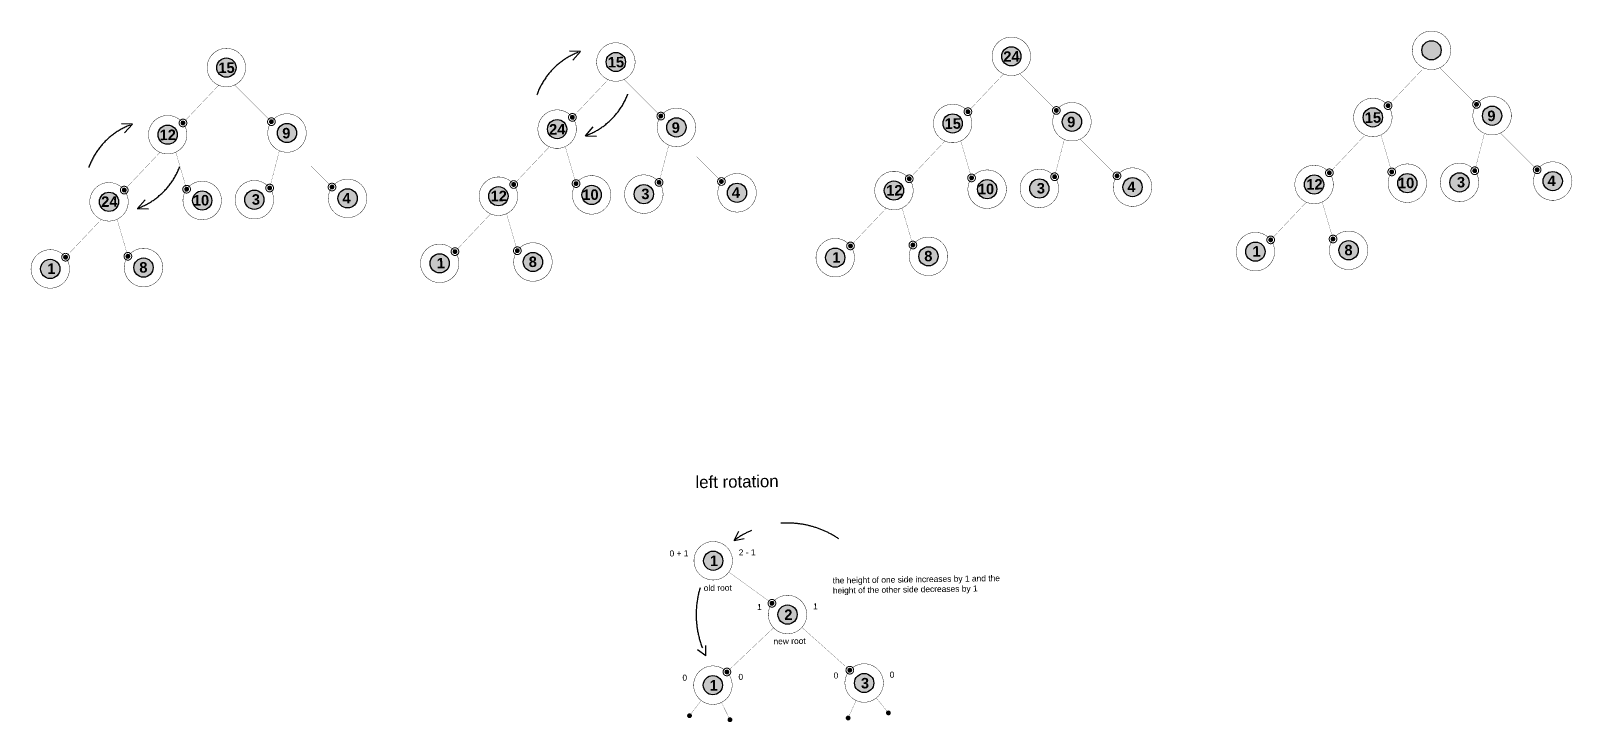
# Model space of a CAD drawing. Header units: millimetres. Extents: x -1100 to 21196, y 133430 to 144863.
# Drawn here: x 12857 to 16862, y 140716 to 142510 of the extents above; entities that cross this region are included whole.
import ezdxf

# ---------------------------------------------------------------- set-up
doc = ezdxf.new("R2010")
doc.units = ezdxf.units.MM
doc.linetypes.add('HIDDEN2', pattern=[4.7625, 3.175, -1.5875])
doc.styles.get("Standard").update_dxf_attribs({"font": 'arial.ttf'})

# ---------------------------------------------------------------- blocks, each defined once
blk = doc.blocks.new('fgsdfg')
at = {"color": 152, "true_color": 0x2776bb, "const_width": 50}
for points in [[(200, 0, 1), (-200, 0)], [(200, 0, -1), (-200, 0)]]:
    blk.add_lwpolyline(points, format="xyb", dxfattribs=at)
blk = doc.blocks.new('tghfgh')
at = {"true_color": 0xf8991e}
h = blk.add_hatch(color=30, dxfattribs=at)
h.dxf.hatch_style = 1
h.paths.add_polyline_path([(-100, 0, 1), (100, 0, 1)])
at = {"color": 30, "true_color": 0xf8991e, "const_width": 50}
for points in [[(100, 0, 1), (-100, 0)], [(100, 0, -1), (-100, 0)]]:
    blk.add_lwpolyline(points, format="xyb", dxfattribs=at)

msp = doc.modelspace()

# ---------------------------------------------------------------- hatches: boundary and pattern name
at = {"true_color": 0xddb3d4}
h = msp.add_hatch(color=254, dxfattribs=at)
h.dxf.hatch_style = 1
h.paths.add_polyline_path([(16471.3, 142459.9, 1), (16521.3, 142459.9, 1)])
h = msp.add_hatch(color=254, dxfattribs=at)
h.dxf.hatch_style = 1
h.paths.add_polyline_path([(16471.3, 142459.9, 1), (16521.3, 142459.9, 1)])
h = msp.add_hatch(color=254, dxfattribs=at)
h.dxf.hatch_style = 1
h.paths.add_polyline_path([(13340.3, 142415, 1), (13390.3, 142415, 1)])
h = msp.add_hatch(color=254, dxfattribs=at)
h.dxf.hatch_style = 1
h.paths.add_polyline_path([(13340.3, 142415, 1), (13390.3, 142415, 1)])
h = msp.add_hatch(color=254, dxfattribs=at)
h.dxf.hatch_style = 1
h.paths.add_polyline_path([(14352.1, 142429.6, 1), (14402.1, 142429.6, 1)])
h = msp.add_hatch(color=254, dxfattribs=at)
h.dxf.hatch_style = 1
h.paths.add_polyline_path([(14352.1, 142429.6, 1), (14402.1, 142429.6, 1)])
h = msp.add_hatch(color=254, dxfattribs=at)
h.dxf.hatch_style = 1
h.paths.add_polyline_path([(15379.7, 142444.3, 1), (15429.7, 142444.3, 1)])
h = msp.add_hatch(color=254, dxfattribs=at)
h.dxf.hatch_style = 1
h.paths.add_polyline_path([(15379.7, 142444.3, 1), (15429.7, 142444.3, 1)])
h = msp.add_hatch(color=254, dxfattribs=at)
h.dxf.hatch_style = 1
h.paths.add_polyline_path([(14199.6, 142255.3, 1), (14249.6, 142255.3, 1)])
h = msp.add_hatch(color=254, dxfattribs=at)
h.dxf.hatch_style = 1
h.paths.add_polyline_path([(14199.6, 142255.3, 1), (14249.6, 142255.3, 1)])
h = msp.add_hatch(color=254, dxfattribs=at)
h.dxf.hatch_style = 1
h.paths.add_polyline_path([(14509.5, 142259.8, 1), (14559.5, 142259.8, 1)])
h = msp.add_hatch(color=254, dxfattribs=at)
h.dxf.hatch_style = 1
h.paths.add_polyline_path([(14509.5, 142259.8, 1), (14559.5, 142259.8, 1)])
h = msp.add_hatch(color=254, dxfattribs=at)
h.dxf.hatch_style = 1
h.paths.add_polyline_path([(15227.1, 142270, 1), (15277.1, 142270, 1)])
h = msp.add_hatch(color=254, dxfattribs=at)
h.dxf.hatch_style = 1
h.paths.add_polyline_path([(15227.1, 142270, 1), (15277.1, 142270, 1)])
h = msp.add_hatch(color=254, dxfattribs=at)
h.dxf.hatch_style = 1
h.paths.add_polyline_path([(15537.1, 142274.5, 1), (15587.1, 142274.5, 1)])
h = msp.add_hatch(color=254, dxfattribs=at)
h.dxf.hatch_style = 1
h.paths.add_polyline_path([(15537.1, 142274.5, 1), (15587.1, 142274.5, 1)])
h = msp.add_hatch(color=254, dxfattribs=at)
h.dxf.hatch_style = 1
h.paths.add_polyline_path([(16318.8, 142285.7, 1), (16368.8, 142285.7, 1)])
h = msp.add_hatch(color=254, dxfattribs=at)
h.dxf.hatch_style = 1
h.paths.add_polyline_path([(16318.8, 142285.7, 1), (16368.8, 142285.7, 1)])
h = msp.add_hatch(color=254, dxfattribs=at)
h.dxf.hatch_style = 1
h.paths.add_polyline_path([(16628.7, 142290.1, 1), (16678.7, 142290.1, 1)])
h = msp.add_hatch(color=254, dxfattribs=at)
h.dxf.hatch_style = 1
h.paths.add_polyline_path([(16628.7, 142290.1, 1), (16678.7, 142290.1, 1)])
h = msp.add_hatch(color=254, dxfattribs=at)
h.dxf.hatch_style = 1
h.paths.add_polyline_path([(13187.8, 142240.8, 1), (13237.8, 142240.8, 1)])
h = msp.add_hatch(color=254, dxfattribs=at)
h.dxf.hatch_style = 1
h.paths.add_polyline_path([(13187.8, 142240.8, 1), (13237.8, 142240.8, 1)])
h = msp.add_hatch(color=254, dxfattribs=at)
h.dxf.hatch_style = 1
h.paths.add_polyline_path([(13497.8, 142245.2, 1), (13547.8, 142245.2, 1)])
h = msp.add_hatch(color=254, dxfattribs=at)
h.dxf.hatch_style = 1
h.paths.add_polyline_path([(13497.8, 142245.2, 1), (13547.8, 142245.2, 1)])
h = msp.add_hatch(color=254, dxfattribs=at)
h.dxf.hatch_style = 1
h.paths.add_polyline_path([(15074.6, 142095.8, 1), (15124.6, 142095.8, 1)])
h = msp.add_hatch(color=254, dxfattribs=at)
h.dxf.hatch_style = 1
h.paths.add_polyline_path([(15074.6, 142095.8, 1), (15124.6, 142095.8, 1)])
h = msp.add_hatch(color=254, dxfattribs=at)
h.dxf.hatch_style = 1
h.paths.add_polyline_path([(15316.8, 142099.3, 1), (15366.8, 142099.3, 1)])
h = msp.add_hatch(color=254, dxfattribs=at)
h.dxf.hatch_style = 1
h.paths.add_polyline_path([(15316.8, 142099.3, 1), (15366.8, 142099.3, 1)])
h = msp.add_hatch(color=254, dxfattribs=at)
h.dxf.hatch_style = 1
h.paths.add_polyline_path([(15452.4, 142101.2, 1), (15502.4, 142101.2, 1)])
h = msp.add_hatch(color=254, dxfattribs=at)
h.dxf.hatch_style = 1
h.paths.add_polyline_path([(15452.4, 142101.2, 1), (15502.4, 142101.2, 1)])
h = msp.add_hatch(color=254, dxfattribs=at)
h.dxf.hatch_style = 1
h.paths.add_polyline_path([(15694.6, 142104.7, 1), (15744.6, 142104.7, 1)])
h = msp.add_hatch(color=254, dxfattribs=at)
h.dxf.hatch_style = 1
h.paths.add_polyline_path([(15694.6, 142104.7, 1), (15744.6, 142104.7, 1)])
h = msp.add_hatch(color=254, dxfattribs=at)
h.dxf.hatch_style = 1
h.paths.add_polyline_path([(16166.2, 142111.5, 1), (16216.2, 142111.5, 1)])
h = msp.add_hatch(color=254, dxfattribs=at)
h.dxf.hatch_style = 1
h.paths.add_polyline_path([(16166.2, 142111.5, 1), (16216.2, 142111.5, 1)])
h = msp.add_hatch(color=254, dxfattribs=at)
h.dxf.hatch_style = 1
h.paths.add_polyline_path([(16408.4, 142114.9, 1), (16458.4, 142114.9, 1)])
h = msp.add_hatch(color=254, dxfattribs=at)
h.dxf.hatch_style = 1
h.paths.add_polyline_path([(16408.4, 142114.9, 1), (16458.4, 142114.9, 1)])
h = msp.add_hatch(color=254, dxfattribs=at)
h.dxf.hatch_style = 1
h.paths.add_polyline_path([(16544, 142116.9, 1), (16594, 142116.9, 1)])
h = msp.add_hatch(color=254, dxfattribs=at)
h.dxf.hatch_style = 1
h.paths.add_polyline_path([(16544, 142116.9, 1), (16594, 142116.9, 1)])
h = msp.add_hatch(color=254, dxfattribs=at)
h.dxf.hatch_style = 1
h.paths.add_polyline_path([(16786.2, 142120.3, 1), (16836.2, 142120.3, 1)])
h = msp.add_hatch(color=254, dxfattribs=at)
h.dxf.hatch_style = 1
h.paths.add_polyline_path([(16786.2, 142120.3, 1), (16836.2, 142120.3, 1)])
h = msp.add_hatch(color=254, dxfattribs=at)
h.dxf.hatch_style = 1
h.paths.add_polyline_path([(13035.3, 142066.6, 1), (13085.3, 142066.6, 1)])
h = msp.add_hatch(color=254, dxfattribs=at)
h.dxf.hatch_style = 1
h.paths.add_polyline_path([(13035.3, 142066.6, 1), (13085.3, 142066.6, 1)])
h = msp.add_hatch(color=254, dxfattribs=at)
h.dxf.hatch_style = 1
h.paths.add_polyline_path([(13277.5, 142070, 1), (13327.5, 142070, 1)])
h = msp.add_hatch(color=254, dxfattribs=at)
h.dxf.hatch_style = 1
h.paths.add_polyline_path([(13277.5, 142070, 1), (13327.5, 142070, 1)])
h = msp.add_hatch(color=254, dxfattribs=at)
h.dxf.hatch_style = 1
h.paths.add_polyline_path([(13413, 142072, 1), (13463, 142072, 1)])
h = msp.add_hatch(color=254, dxfattribs=at)
h.dxf.hatch_style = 1
h.paths.add_polyline_path([(13413, 142072, 1), (13463, 142072, 1)])
h = msp.add_hatch(color=254, dxfattribs=at)
h.dxf.hatch_style = 1
h.paths.add_polyline_path([(13655.2, 142075.5, 1), (13705.2, 142075.5, 1)])
h = msp.add_hatch(color=254, dxfattribs=at)
h.dxf.hatch_style = 1
h.paths.add_polyline_path([(13655.2, 142075.5, 1), (13705.2, 142075.5, 1)])
h = msp.add_hatch(color=254, dxfattribs=at)
h.dxf.hatch_style = 1
h.paths.add_polyline_path([(14047, 142081.1, 1), (14097, 142081.1, 1)])
h = msp.add_hatch(color=254, dxfattribs=at)
h.dxf.hatch_style = 1
h.paths.add_polyline_path([(14047, 142081.1, 1), (14097, 142081.1, 1)])
h = msp.add_hatch(color=254, dxfattribs=at)
h.dxf.hatch_style = 1
h.paths.add_polyline_path([(14289.2, 142084.5, 1), (14339.3, 142084.5, 1)])
h = msp.add_hatch(color=254, dxfattribs=at)
h.dxf.hatch_style = 1
h.paths.add_polyline_path([(14289.2, 142084.5, 1), (14339.3, 142084.5, 1)])
h = msp.add_hatch(color=254, dxfattribs=at)
h.dxf.hatch_style = 1
h.paths.add_polyline_path([(14424.8, 142086.5, 1), (14474.8, 142086.5, 1)])
h = msp.add_hatch(color=254, dxfattribs=at)
h.dxf.hatch_style = 1
h.paths.add_polyline_path([(14424.8, 142086.5, 1), (14474.8, 142086.5, 1)])
h = msp.add_hatch(color=254, dxfattribs=at)
h.dxf.hatch_style = 1
h.paths.add_polyline_path([(14667, 142090, 1), (14717, 142090, 1)])
h = msp.add_hatch(color=254, dxfattribs=at)
h.dxf.hatch_style = 1
h.paths.add_polyline_path([(14667, 142090, 1), (14717, 142090, 1)])
h = msp.add_hatch(color=254, dxfattribs=at)
h.dxf.hatch_style = 1
h.paths.add_polyline_path([(16013.7, 141937.2, 1), (16063.7, 141937.2, 1)])
h = msp.add_hatch(color=254, dxfattribs=at)
h.dxf.hatch_style = 1
h.paths.add_polyline_path([(16013.7, 141937.2, 1), (16063.7, 141937.2, 1)])
h = msp.add_hatch(color=254, dxfattribs=at)
h.dxf.hatch_style = 1
h.paths.add_polyline_path([(16255.9, 141940.7, 1), (16305.9, 141940.7, 1)])
h = msp.add_hatch(color=254, dxfattribs=at)
h.dxf.hatch_style = 1
h.paths.add_polyline_path([(16255.9, 141940.7, 1), (16305.9, 141940.7, 1)])
h = msp.add_hatch(color=254, dxfattribs=at)
h.dxf.hatch_style = 1
h.paths.add_polyline_path([(13125, 141895.8, 1), (13175, 141895.8, 1)])
h = msp.add_hatch(color=254, dxfattribs=at)
h.dxf.hatch_style = 1
h.paths.add_polyline_path([(13125, 141895.8, 1), (13175, 141895.8, 1)])
h = msp.add_hatch(color=254, dxfattribs=at)
h.dxf.hatch_style = 1
h.paths.add_polyline_path([(13894.5, 141906.8, 1), (13944.5, 141906.8, 1)])
h = msp.add_hatch(color=254, dxfattribs=at)
h.dxf.hatch_style = 1
h.paths.add_polyline_path([(13894.5, 141906.8, 1), (13944.5, 141906.8, 1)])
h = msp.add_hatch(color=254, dxfattribs=at)
h.dxf.hatch_style = 1
h.paths.add_polyline_path([(14136.7, 141910.3, 1), (14186.7, 141910.3, 1)])
h = msp.add_hatch(color=254, dxfattribs=at)
h.dxf.hatch_style = 1
h.paths.add_polyline_path([(14136.7, 141910.3, 1), (14186.7, 141910.3, 1)])
h = msp.add_hatch(color=254, dxfattribs=at)
h.dxf.hatch_style = 1
h.paths.add_polyline_path([(14922.1, 141921.6, 1), (14972.1, 141921.6, 1)])
h = msp.add_hatch(color=254, dxfattribs=at)
h.dxf.hatch_style = 1
h.paths.add_polyline_path([(14922.1, 141921.6, 1), (14972.1, 141921.6, 1)])
h = msp.add_hatch(color=254, dxfattribs=at)
h.dxf.hatch_style = 1
h.paths.add_polyline_path([(15164.3, 141925, 1), (15214.3, 141925, 1)])
h = msp.add_hatch(color=254, dxfattribs=at)
h.dxf.hatch_style = 1
h.paths.add_polyline_path([(15164.3, 141925, 1), (15214.3, 141925, 1)])
h = msp.add_hatch(color=254, dxfattribs=at)
h.dxf.hatch_style = 1
h.paths.add_polyline_path([(12882.7, 141892.3, 1), (12932.8, 141892.3, 1)])
h = msp.add_hatch(color=254, dxfattribs=at)
h.dxf.hatch_style = 1
h.paths.add_polyline_path([(12882.7, 141892.3, 1), (12932.8, 141892.3, 1)])
at = {"true_color": 0xddb3d4, "transparency": 33554636}
h = msp.add_hatch(color=254, dxfattribs=at)
h.dxf.hatch_style = 1
h.paths.add_polyline_path([(14605.1, 141134.6, 1), (14655.1, 141134.6, 1)])
h = msp.add_hatch(color=254, dxfattribs=at)
h.dxf.hatch_style = 1
h.paths.add_polyline_path([(14605.1, 141134.6, 1), (14655.1, 141134.6, 1)])
at = {"true_color": 0xddb3d4}
h = msp.add_hatch(color=254, dxfattribs=at)
h.dxf.hatch_style = 1
h.paths.add_polyline_path([(14798.2, 140994.9, 1), (14848.2, 140994.9, 1)])
h = msp.add_hatch(color=254, dxfattribs=at)
h.dxf.hatch_style = 1
h.paths.add_polyline_path([(14997.3, 140817.2, 1), (15047.3, 140817.2, 1)])
h = msp.add_hatch(color=254, dxfattribs=at)
h.dxf.hatch_style = 1
h.paths.add_polyline_path([(14604.3, 140811.6, 1), (14654.3, 140811.6, 1)])

# ---------------------------------------------------------------- linework, layer by layer
for points in [[(14327.1, 142428.8, 1, 1, -1), (14427.1, 142430.3, 1, 1, 1)], [(15354.7, 142443.6, 1, 1, -1), (15454.7, 142445, 1, 1, 1)], [(16446.3, 142459.2, 1, 1, -1), (16546.3, 142460.7, 1, 1, 1)], [(13315.3, 142414.3, 1, 1, -1), (13415.3, 142415.8, 1, 1, 1)], [(15354.7, 142443.6, 1, 1, 1), (15454.7, 142445, 1, 1, -1)], [(16446.3, 142459.2, 1, 1, 1), (16546.3, 142460.7, 1, 1, -1)], [(13315.3, 142414.3, 1, 1, 1), (13415.3, 142415.8, 1, 1, -1)], [(14327.1, 142428.8, 1, 1, 1), (14427.1, 142430.3, 1, 1, -1)], [(15202.1, 142269.3, 1, 1, -1), (15302.1, 142270.8, 1, 1, 1)], [(15612.1, 142275.2, 1, 1, 1), (15512.1, 142273.8, 1, 1, -1)], [(16293.8, 142285, 1, 1, -1), (16393.8, 142286.4, 1, 1, 1)], [(16703.7, 142290.9, 1, 1, 1), (16603.7, 142289.4, 1, 1, -1)], [(13162.8, 142240.1, 1, 1, -1), (13262.8, 142241.5, 1, 1, 1)], [(13572.8, 142246, 1, 1, 1), (13472.8, 142244.5, 1, 1, -1)], [(14174.6, 142254.6, 1, 1, -1), (14274.6, 142256, 1, 1, 1)], [(14584.5, 142260.5, 1, 1, 1), (14484.5, 142259, 1, 1, -1)], [(16293.8, 142285, 1, 1, 1), (16393.8, 142286.4, 1, 1, -1)], [(16703.7, 142290.9, 1, 1, -1), (16603.7, 142289.4, 1, 1, 1)], [(13162.8, 142240.1, 1, 1, 1), (13262.8, 142241.5, 1, 1, -1)], [(13572.8, 142246, 1, 1, -1), (13472.8, 142244.5, 1, 1, 1)], [(14174.6, 142254.6, 1, 1, 1), (14274.6, 142256, 1, 1, -1)], [(14584.5, 142260.5, 1, 1, -1), (14484.5, 142259, 1, 1, 1)], [(15202.1, 142269.3, 1, 1, 1), (15302.1, 142270.8, 1, 1, -1)], [(15612.1, 142275.2, 1, 1, -1), (15512.1, 142273.8, 1, 1, 1)], [(16141.2, 142110.7, 1, 1, -1), (16241.2, 142112.2, 1, 1, 1)], [(16483.4, 142115.6, 1, 1, 1), (16383.4, 142114.2, 1, 1, -1)], [(16519, 142116.2, 1, 1, -1), (16619, 142117.6, 1, 1, 1)], [(16861.2, 142121.1, 1, 1, 1), (16761.2, 142119.6, 1, 1, -1)], [(13352.5, 142070.8, 1, 1, 1), (13252.5, 142069.3, 1, 1, -1)], [(13388, 142071.3, 1, 1, -1), (13488, 142072.7, 1, 1, 1)], [(13730.2, 142076.2, 1, 1, 1), (13630.2, 142074.7, 1, 1, -1)], [(14022, 142080.4, 1, 1, -1), (14122, 142081.8, 1, 1, 1)], [(14364.2, 142085.3, 1, 1, 1), (14264.2, 142083.8, 1, 1, -1)], [(14399.8, 142085.8, 1, 1, -1), (14499.8, 142087.2, 1, 1, 1)], [(14742, 142090.7, 1, 1, 1), (14642, 142089.2, 1, 1, -1)], [(15049.6, 142095.1, 1, 1, -1), (15149.6, 142096.5, 1, 1, 1)], [(15391.8, 142100, 1, 1, 1), (15291.8, 142098.6, 1, 1, -1)], [(15427.4, 142100.5, 1, 1, -1), (15527.4, 142101.9, 1, 1, 1)], [(15769.6, 142105.4, 1, 1, 1), (15669.6, 142104, 1, 1, -1)], [(16519, 142116.2, 1, 1, 1), (16619, 142117.6, 1, 1, -1)], [(16861.2, 142121.1, 1, 1, -1), (16761.2, 142119.6, 1, 1, 1)], [(13010.3, 142065.8, 1, 1, -1), (13110.3, 142067.3, 1, 1, 1)], [(14022, 142080.4, 1, 1, 1), (14122, 142081.8, 1, 1, -1)], [(14364.2, 142085.3, 1, 1, -1), (14264.2, 142083.8, 1, 1, 1)], [(14399.8, 142085.8, 1, 1, 1), (14499.8, 142087.2, 1, 1, -1)], [(14742, 142090.7, 1, 1, -1), (14642, 142089.2, 1, 1, 1)], [(15049.6, 142095.1, 1, 1, 1), (15149.6, 142096.5, 1, 1, -1)], [(15391.8, 142100, 1, 1, -1), (15291.8, 142098.6, 1, 1, 1)], [(15427.4, 142100.5, 1, 1, 1), (15527.4, 142101.9, 1, 1, -1)], [(15769.6, 142105.4, 1, 1, -1), (15669.6, 142104, 1, 1, 1)], [(16141.2, 142110.7, 1, 1, 1), (16241.2, 142112.2, 1, 1, -1)], [(16483.4, 142115.6, 1, 1, -1), (16383.4, 142114.2, 1, 1, 1)], [(13010.3, 142065.8, 1, 1, 1), (13110.3, 142067.3, 1, 1, -1)], [(13352.5, 142070.8, 1, 1, -1), (13252.5, 142069.3, 1, 1, 1)], [(13388, 142071.3, 1, 1, 1), (13488, 142072.7, 1, 1, -1)], [(13730.2, 142076.2, 1, 1, -1), (13630.2, 142074.7, 1, 1, 1)], [(14211.7, 141911, 1, 1, 1), (14111.7, 141909.6, 1, 1, -1)], [(14897.1, 141920.8, 1, 1, -1), (14997.1, 141922.3, 1, 1, 1)], [(15239.3, 141925.8, 1, 1, 1), (15139.3, 141924.3, 1, 1, -1)], [(15988.7, 141936.5, 1, 1, -1), (16088.7, 141937.9, 1, 1, 1)], [(16330.9, 141941.4, 1, 1, 1), (16230.9, 141940, 1, 1, -1)], [(12857.7, 141891.6, 1, 1, -1), (12957.7, 141893, 1, 1, 1)], [(13200, 141896.5, 1, 1, 1), (13100, 141895.1, 1, 1, -1)], [(13869.5, 141906.1, 1, 1, -1), (13969.5, 141907.5, 1, 1, 1)], [(14897.1, 141920.8, 1, 1, 1), (14997.1, 141922.3, 1, 1, -1)], [(15239.3, 141925.8, 1, 1, -1), (15139.3, 141924.3, 1, 1, 1)], [(15988.7, 141936.5, 1, 1, 1), (16088.7, 141937.9, 1, 1, -1)], [(16330.9, 141941.4, 1, 1, -1), (16230.9, 141940, 1, 1, 1)], [(12857.7, 141891.6, 1, 1, 1), (12957.7, 141893, 1, 1, -1)], [(13200, 141896.5, 1, 1, -1), (13100, 141895.1, 1, 1, 1)], [(13869.5, 141906.1, 1, 1, 1), (13969.5, 141907.5, 1, 1, -1)], [(14211.7, 141911, 1, 1, -1), (14111.7, 141909.6, 1, 1, 1)]]:
    msp.add_lwpolyline(points, format="xyseb", close=True)
for points in [[(14285.6, 142456.9), (14256.9, 142458.1)], [(14285.6, 142456.9), (14265.2, 142434.4)], [(13121.3, 142268.2), (13092.6, 142269.4)], [(13121.3, 142268.2), (13100.9, 142245.6)], [(14298.2, 142238.1), (14318.4, 142260.9)], [(14298.2, 142238.1), (14327, 142237.2)], [(13134, 142049.4), (13154.1, 142072.1)], [(13134, 142049.4), (13162.7, 142048.5)], [(14684.2, 141187.5), (14696.4, 141211.5)], [(14684.2, 141187.5), (14710.8, 141192.2)], [(14611.3, 140887.8), (14589.5, 140903.7)], [(14611.3, 140887.8), (14610.7, 140914.8)]]:
    msp.add_lwpolyline(points)
at = {"color": 51, "true_color": 0xf7f281, "const_width": 0.5}
for points in [[(15385, 142398.9), (15291.8, 142300.5)], [(15425.7, 142399.5), (15521.6, 142303.8)], [(16476.6, 142414.5), (16383.4, 142316.2)], [(16517.3, 142415.1), (16613.2, 142319.5)], [(13345.6, 142369.6), (13252.5, 142271.3)], [(13386.3, 142370.2), (13482.3, 142274.6)], [(14357.4, 142384.1), (14264.2, 142285.8)], [(14398.1, 142384.7), (14494, 142289.1)], [(16324.1, 142240.3), (16230.9, 142141.9)], [(16364.7, 142240.9), (16392.9, 142144.2)], [(16634, 142244.7), (16608.6, 142147.3)], [(16674.7, 142245.3), (16770.7, 142149.7)], [(13503.1, 142199.8), (13477.7, 142102.4)], [(13543.8, 142200.4), (13639.7, 142104.8)], [(14204.9, 142209.9), (14111.7, 142111.5)], [(14245.5, 142210.5), (14273.7, 142113.9)], [(14514.8, 142214.3), (14489.4, 142116.9)], [(14555.5, 142214.9), (14651.5, 142119.3)], [(15232.4, 142224.6), (15139.3, 142126.3)], [(15273.1, 142225.2), (15301.3, 142128.6)], [(15542.4, 142229.1), (15517, 142131.7)], [(15583.1, 142229.7), (15679.1, 142134)], [(13193.1, 142195.4), (13099.9, 142097)], [(13233.8, 142196), (13262, 142099.3)], [(15079.9, 142050.4), (14986.8, 141952)], [(15120.6, 142051), (15148.8, 141954.3)], [(16171.5, 142066), (16078.4, 141967.7)], [(16212.2, 142066.6), (16240.4, 141970)], [(13040.6, 142021.1), (12947.4, 141922.8)], [(13081.3, 142021.7), (13109.4, 141925.1)], [(14052.3, 142035.7), (13959.2, 141937.3)], [(14093, 142036.2), (14121.2, 141939.6)], [(14786.9, 140960.6), (14665.6, 140845.9)], [(14860.5, 140961.6), (14985, 140850.5)]]:
    msp.add_lwpolyline(points, dxfattribs=at)
at = {"transparency": 33554636}
for points in [[(14580.1, 141133.9, 1, 1, -1), (14680.1, 141135.4, 1, 1, 1)], [(14580.1, 141133.9, 1, 1, 1), (14680.1, 141135.4, 1, 1, -1)]]:
    msp.add_lwpolyline(points, format="xyseb", close=True, dxfattribs=at)
at = {"color": 51, "true_color": 0xf7f281, "transparency": 33554636, "const_width": 0.5}
msp.add_lwpolyline([(14670.6, 141105.3), (14782.7, 141024.2)], dxfattribs=at)
at = {"const_width": 1}
for points in [[(14773.2, 140994.2, -1), (14873.2, 140995.7)], [(14773.2, 140994.2, 1), (14873.2, 140995.7)], [(14679.3, 140812.3, 1), (14579.3, 140810.9)], [(14972.3, 140816.5, -1), (15072.3, 140817.9)], [(14679.3, 140812.3, -1), (14579.3, 140810.9)], [(14972.3, 140816.5, 1), (15072.3, 140817.9)]]:
    msp.add_lwpolyline(points, format="xyb", dxfattribs=at)
at = {"color": 51, "linetype": 'HIDDEN2', "ltscale": 50, "true_color": 0xf7f281, "const_width": 0.5}
for points in [[(14598.9, 140771.9), (14568.5, 140732.2)], [(14651.5, 140766.8), (14673.6, 140721.9)], [(15001.4, 140771.8), (14980.6, 140726.3)], [(15053.8, 140778.4), (15085.3, 140739.6)]]:
    msp.add_lwpolyline(points, dxfattribs=at)
at = {"color": 254, "true_color": 0xddb3d4}
for centre in [(16496.3, 142459.9), (16496.3, 142459.9), (13365.3, 142415), (13365.3, 142415), (14377.1, 142429.6), (14377.1, 142429.6), (15404.7, 142444.3), (15404.7, 142444.3), (14224.6, 142255.3), (14224.6, 142255.3), (14534.5, 142259.8), (14534.5, 142259.8), (15252.1, 142270), (15252.1, 142270), (15562.1, 142274.5), (15562.1, 142274.5), (16343.8, 142285.7), (16343.8, 142285.7), (16653.7, 142290.1), (16653.7, 142290.1), (13212.8, 142240.8), (13212.8, 142240.8), (13522.8, 142245.2), (13522.8, 142245.2), (15099.6, 142095.8), (15099.6, 142095.8), (15341.8, 142099.3), (15341.8, 142099.3), (15477.4, 142101.2), (15477.4, 142101.2), (15719.6, 142104.7), (15719.6, 142104.7), (16191.2, 142111.5), (16191.2, 142111.5), (16433.4, 142114.9), (16433.4, 142114.9), (16569, 142116.9), (16569, 142116.9), (16811.2, 142120.3), (16811.2, 142120.3), (13060.3, 142066.6), (13060.3, 142066.6), (13302.5, 142070), (13302.5, 142070), (13438, 142072), (13438, 142072), (13680.2, 142075.5), (13680.2, 142075.5), (14072, 142081.1), (14072, 142081.1), (14314.2, 142084.5), (14314.2, 142084.5), (14449.8, 142086.5), (14449.8, 142086.5), (14692, 142090), (14692, 142090), (16038.7, 141937.2), (16038.7, 141937.2), (16280.9, 141940.7), (16280.9, 141940.7), (13150, 141895.8), (13150, 141895.8), (13919.5, 141906.8), (13919.5, 141906.8), (14161.7, 141910.3), (14161.7, 141910.3), (14947.1, 141921.6), (14947.1, 141921.6), (15189.3, 141925), (15189.3, 141925), (12907.7, 141892.3), (12907.7, 141892.3), (14823.2, 140994.9), (15022.3, 140817.2), (14629.3, 140811.6)]:
    msp.add_circle(centre, 25, dxfattribs=at)
at = {"color": 254, "true_color": 0xddb3d4, "transparency": 33554636}
msp.add_circle((14630.1, 141134.6), 25, dxfattribs=at)
msp.add_circle((14630.1, 141134.6), 25, dxfattribs=at)
at = {"linetype": 'HIDDEN2', "ltscale": 50}
for centre, radius, start, end in [((14346.5, 142281.8), 185.4, 111.133, 168.0878), ((14235.2, 142412.5), 185.4, 289.8686, 346.8234), ((13182.2, 142093), 185.4, 111.133, 168.0878), ((13070.9, 142223.7), 185.4, 289.8686, 346.8234), ((14823.2, 140994.9), 237.5, 55.8138, 125.8293), ((14823.2, 140994.9), 237.5, 163.0265, 206.8113)]:
    msp.add_arc(centre, radius, start, end, dxfattribs=at)

# ---------------------------------------------------------------- block references
at = {"color": 30, "true_color": 0xf8991e}
for p, xscale, yscale, zscale, rotation in [((16383.4, 142316.2), 0.05000514043477499, 0.05000514043477499, 0.05000514043477499, 0.8215499083344672), ((16613.2, 142319.5), -0.05000514043477499, 0.050005140434775, 0.050005140434775, 0.8215499083344914), ((13252.5, 142271.3), 0.05000514043477499, 0.05000514043477499, 0.05000514043477499, 0.8215499083344672), ((13482.3, 142274.6), -0.05000514043477499, 0.050005140434775, 0.050005140434775, 0.8215499083344914), ((14264.2, 142285.8), 0.05000514043477499, 0.05000514043477499, 0.05000514043477499, 0.8215499083344672), ((14494, 142289.1), -0.05000514043477499, 0.050005140434775, 0.050005140434775, 0.8215499083344914), ((15291.8, 142300.5), 0.05000514043477499, 0.05000514043477499, 0.05000514043477499, 0.8215499083344672), ((15521.6, 142303.8), -0.05000514043477499, 0.050005140434775, 0.050005140434775, 0.8215499083344914), ((16608.6, 142147.3), 0.05000514043477499, 0.05000514043477499, 0.05000514043477499, 0.8215499083344672), ((16770.7, 142149.7), -0.05000514043477499, 0.050005140434775, 0.050005140434775, 0.8215499083344914), ((14111.7, 142111.5), 0.05000514043477499, 0.05000514043477499, 0.05000514043477499, 0.8215499083344672), ((14273.7, 142113.9), -0.05000514043477499, 0.050005140434775, 0.050005140434775, 0.8215499083344914), ((14489.4, 142116.9), 0.05000514043477499, 0.05000514043477499, 0.05000514043477499, 0.8215499083344672), ((14651.5, 142119.3), -0.05000514043477499, 0.050005140434775, 0.050005140434775, 0.8215499083344914), ((15139.3, 142126.3), 0.05000514043477499, 0.05000514043477499, 0.05000514043477499, 0.8215499083344672), ((15301.3, 142128.6), -0.05000514043477499, 0.050005140434775, 0.050005140434775, 0.8215499083344914), ((15517, 142131.7), 0.05000514043477499, 0.05000514043477499, 0.05000514043477499, 0.8215499083344672), ((15679.1, 142134), -0.05000514043477499, 0.050005140434775, 0.050005140434775, 0.8215499083344914), ((16230.9, 142141.9), 0.05000514043477499, 0.05000514043477499, 0.05000514043477499, 0.8215499083344672), ((16392.9, 142144.2), -0.05000514043477499, 0.050005140434775, 0.050005140434775, 0.8215499083344914), ((13099.9, 142097), 0.05000514043477499, 0.05000514043477499, 0.05000514043477499, 0.8215499083344672), ((13262, 142099.3), -0.05000514043477499, 0.050005140434775, 0.050005140434775, 0.8215499083344914), ((13477.7, 142102.4), 0.05000514043477499, 0.05000514043477499, 0.05000514043477499, 0.8215499083344672), ((13639.7, 142104.8), -0.05000514043477499, 0.050005140434775, 0.050005140434775, 0.8215499083344914), ((14986.8, 141952), 0.05000514043477499, 0.05000514043477499, 0.05000514043477499, 0.8215499083344672), ((15148.8, 141954.3), -0.05000514043477499, 0.050005140434775, 0.050005140434775, 0.8215499083344914), ((16078.4, 141967.7), 0.05000514043477499, 0.05000514043477499, 0.05000514043477499, 0.8215499083344672), ((16240.4, 141970), -0.05000514043477499, 0.050005140434775, 0.050005140434775, 0.8215499083344914), ((12947.4, 141922.8), 0.05000514043477499, 0.05000514043477499, 0.05000514043477499, 0.8215499083344672), ((13109.4, 141925.1), -0.05000514043477499, 0.050005140434775, 0.050005140434775, 0.8215499083344914), ((13959.2, 141937.3), 0.05000514043477499, 0.05000514043477499, 0.05000514043477499, 0.8215499083344672), ((14121.2, 141939.6), -0.05000514043477499, 0.050005140434775, 0.050005140434775, 0.8215499083344914), ((14665.6, 140845.9), 0.05000514043477499, 0.05000514043477499, 0.05000514043477499, 0.8215499083344672), ((14985, 140850.5), -0.05000514043477499, 0.050005140434775, 0.050005140434775, 0.8215499083344914)]:
    msp.add_blockref('fgsdfg', p, dxfattribs=dict(at, xscale=xscale, yscale=yscale, zscale=zscale, rotation=rotation))
for p, xscale, yscale, zscale, rotation in [((16383.4, 142316.2), -0.05000514043477499, 0.050005140434775, 0.050005140434775, 0.8215499083344914), ((16613.2, 142319.5), 0.05000514043477499, 0.05000514043477499, 0.05000514043477499, 0.8215499083344672), ((13482.3, 142274.6), 0.05000514043477499, 0.05000514043477499, 0.05000514043477499, 0.8215499083344672), ((14264.2, 142285.8), -0.05000514043477499, 0.050005140434775, 0.050005140434775, 0.8215499083344914), ((14494, 142289.1), 0.05000514043477499, 0.05000514043477499, 0.05000514043477499, 0.8215499083344672), ((15291.8, 142300.5), -0.05000514043477499, 0.050005140434775, 0.050005140434775, 0.8215499083344914), ((15521.6, 142303.8), 0.05000514043477499, 0.05000514043477499, 0.05000514043477499, 0.8215499083344672), ((13252.5, 142271.3), -0.05000514043477499, 0.050005140434775, 0.050005140434775, 0.8215499083344914), ((14273.7, 142113.9), 0.05000514043477499, 0.05000514043477499, 0.05000514043477499, 0.8215499083344672), ((14489.4, 142116.9), -0.05000514043477499, 0.050005140434775, 0.050005140434775, 0.8215499083344914), ((14651.5, 142119.3), 0.05000514043477499, 0.05000514043477499, 0.05000514043477499, 0.8215499083344672), ((15139.3, 142126.3), -0.05000514043477499, 0.050005140434775, 0.050005140434775, 0.8215499083344914), ((15301.3, 142128.6), 0.05000514043477499, 0.05000514043477499, 0.05000514043477499, 0.8215499083344672), ((15517, 142131.7), -0.05000514043477499, 0.050005140434775, 0.050005140434775, 0.8215499083344914), ((15679.1, 142134), 0.05000514043477499, 0.05000514043477499, 0.05000514043477499, 0.8215499083344672), ((16230.9, 142141.9), -0.05000514043477499, 0.050005140434775, 0.050005140434775, 0.8215499083344914), ((16392.9, 142144.2), 0.05000514043477499, 0.05000514043477499, 0.05000514043477499, 0.8215499083344672), ((16608.6, 142147.3), -0.05000514043477499, 0.050005140434775, 0.050005140434775, 0.8215499083344914), ((16770.7, 142149.7), 0.05000514043477499, 0.05000514043477499, 0.05000514043477499, 0.8215499083344672), ((13099.9, 142097), -0.05000514043477499, 0.050005140434775, 0.050005140434775, 0.8215499083344914), ((13262, 142099.3), 0.05000514043477499, 0.05000514043477499, 0.05000514043477499, 0.8215499083344672), ((13477.7, 142102.4), -0.05000514043477499, 0.050005140434775, 0.050005140434775, 0.8215499083344914), ((13639.7, 142104.8), 0.05000514043477499, 0.05000514043477499, 0.05000514043477499, 0.8215499083344672), ((14111.7, 142111.5), -0.05000514043477499, 0.050005140434775, 0.050005140434775, 0.8215499083344914), ((14986.8, 141952), -0.05000514043477499, 0.050005140434775, 0.050005140434775, 0.8215499083344914), ((15148.8, 141954.3), 0.05000514043477499, 0.05000514043477499, 0.05000514043477499, 0.8215499083344672), ((16078.4, 141967.7), -0.05000514043477499, 0.050005140434775, 0.050005140434775, 0.8215499083344914), ((16240.4, 141970), 0.05000514043477499, 0.05000514043477499, 0.05000514043477499, 0.8215499083344672), ((12947.4, 141922.8), -0.05000514043477499, 0.050005140434775, 0.050005140434775, 0.8215499083344914), ((13109.4, 141925.1), 0.05000514043477499, 0.05000514043477499, 0.05000514043477499, 0.8215499083344672), ((13959.2, 141937.3), -0.05000514043477499, 0.050005140434775, 0.050005140434775, 0.8215499083344914), ((14121.2, 141939.6), 0.05000514043477499, 0.05000514043477499, 0.05000514043477499, 0.8215499083344672), ((14665.6, 140845.9), 0.05000514043477499, 0.05000514043477499, 0.05000514043477499, 0.8215499083344672), ((14985, 140850.5), -0.05000514043477499, 0.050005140434775, 0.050005140434775, 0.8215499083344914), ((14568.5, 140732.2), 0.05000514043477499, 0.05000514043477499, 0.05000514043477499, 0.8215499083344672), ((14673.6, 140721.9), 0.05000514043477499, 0.05000514043477499, 0.05000514043477499, 0.8215499083344672), ((14980.6, 140726.3), -0.05000514043477499, 0.050005140434775, 0.050005140434775, 0.8215499083344914), ((15085.3, 140739.6), -0.05000514043477499, 0.050005140434775, 0.050005140434775, 0.8215499083344914)]:
    msp.add_blockref('tghfgh', p, dxfattribs=dict(xscale=xscale, yscale=yscale, zscale=zscale, rotation=rotation))
at = {"color": 30, "true_color": 0xf8991e, "transparency": 33554636, "xscale": -0.05000514043477499, "yscale": 0.050005140434775, "zscale": 0.050005140434775, "rotation": 0.8215499083344914}
msp.add_blockref('fgsdfg', (14782.7, 141024.2), dxfattribs=at)
at = {"transparency": 33554636, "xscale": -0.05000514043477499, "yscale": 0.050005140434775, "zscale": 0.050005140434775, "rotation": 0.8215499083344914}
msp.add_blockref('tghfgh', (14782.7, 141024.2), dxfattribs=at)

# ---------------------------------------------------------------- texts
at = {"color": 18, "true_color": 0x000000, "char_height": 27.228, "width": 42.338, "rotation": 0.8215}
for s, insert, attachment_point in [('{\\fArial|b1|i0|c0|p34;15}', (14356, 142442.5), 1), ('{\\fArial|b1|i0|c0|p34;24}', (15383.6, 142457.2), 1), ('{\\fArial|b1|i0|c0|p34;15}', (13344.3, 142428), 1), ('{\\fArial|b1|i0|c0|p34;15}', (15231.1, 142283), 1), ('{\\fArial|b1|i0|c0|p34;9}', (15570.7, 142287.8), 3), ('{\\fArial|b1|i0|c0|p34;15}', (16322.7, 142298.6), 1), ('{\\fArial|b1|i0|c0|p34;9}', (16662.3, 142303.5), 3), ('{\\fArial|b1|i0|c0|p34;12}', (13191.7, 142253.7), 1), ('{\\fArial|b1|i0|c0|p34;9}', (13531.4, 142258.6), 3), ('{\\fArial|b1|i0|c0|p34;24}', (14203.5, 142268.2), 1), ('{\\fArial|b1|i0|c0|p34;9}', (14543.2, 142273.1), 3), ('{\\fArial|b1|i0|c0|p34;4}', (15727, 142119), 3), ('{\\fArial|b1|i0|c0|p34;12}', (16170.9, 142125.3), 1), ('{\\fArial|b1|i0|c0|p34;10}', (16451.3, 142129.4), 3), ('{\\fArial|b1|i0|c0|p34;3}', (16562.1, 142131), 1), ('{\\fArial|b1|i0|c0|p34;4}', (16818.6, 142134.6), 3), ('{\\fArial|b1|i0|c0|p34;24}', (13040, 142080.5), 1), ('{\\fArial|b1|i0|c0|p34;10}', (13320.3, 142084.5), 3), ('{\\fArial|b1|i0|c0|p34;3}', (13431.2, 142086.1), 1), ('{\\fArial|b1|i0|c0|p34;4}', (13687.7, 142089.7), 3), ('{\\fArial|b1|i0|c0|p34;12}', (14051.7, 142095), 1), ('{\\fArial|b1|i0|c0|p34;10}', (14332.1, 142099), 3), ('{\\fArial|b1|i0|c0|p34;3}', (14443, 142100.6), 1), ('{\\fArial|b1|i0|c0|p34;4}', (14699.4, 142104.2), 3), ('{\\fArial|b1|i0|c0|p34;12}', (15079.3, 142109.7), 1), ('{\\fArial|b1|i0|c0|p34;10}', (15359.7, 142113.7), 3), ('{\\fArial|b1|i0|c0|p34;3}', (15470.5, 142115.3), 1), ('{\\fArial|b1|i0|c0|p34;1}', (13911.7, 141920.9), 1), ('{\\fArial|b1|i0|c0|p34;8}', (14171.8, 141924.6), 3), ('{\\fArial|b1|i0|c0|p34;1}', (14939.2, 141935.6), 1), ('{\\fArial|b1|i0|c0|p34;8}', (15199.3, 141939.4), 3), ('{\\fArial|b1|i0|c0|p34;1}', (16030.9, 141951.3), 1), ('{\\fArial|b1|i0|c0|p34;8}', (16291, 141955), 3), ('{\\fArial|b1|i0|c0|p34;1}', (12899.9, 141906.4), 1), ('{\\fArial|b1|i0|c0|p34;8}', (13160, 141910.1), 3), ('{\\fArial|b1|i0|c0|p34;2}', (14814.5, 141008), 1), ('{\\fArial|b1|i0|c0|p34;1}', (14620.6, 140824.7), 1), ('{\\fArial|b1|i0|c0|p34;3}', (15013.6, 140830.3), 1)]:
    msp.add_mtext(s, dxfattribs=dict(at, insert=insert, attachment_point=attachment_point))
at = {"attachment_point": 1, "rotation": 0.8215}
for s, width, insert, char_height in [('left rotation', 5923.799, (14583.8, 141354.3), 31.253), ('the height of one side increases by 1 and the height of the other side decreases by 1 ', 433.958, (14940.5, 141091.2), 15.627), ('old root', 6766.326, (14605.3, 141071.5), 15.63), ('new root', 6766.326, (14786.5, 140933.2), 15.63)]:
    msp.add_mtext_dynamic_manual_height_columns(s, width=width, gutter_width=12.5, heights=[0], dxfattribs=dict(at, insert=insert, char_height=char_height))
at = {"color": 11, "true_color": 0xf27172, "attachment_point": 1, "rotation": 0.8215}
for s, insert, char_height in [('0 + 1', (14516.6, 141161.3), 15.63), ('2 - 1', (14696.3, 141163.9), 15.63), ('1', (14743.9, 141022.1), 15.6), ('1', (14889.4, 141024.2), 15.6), ('0', (14550, 140838.7), 15.6), ('0', (14695.5, 140840.8), 15.6), ('0', (14942.9, 140844.4), 15.6), ('0', (15088.5, 140846.5), 15.6)]:
    msp.add_mtext_dynamic_manual_height_columns(s, width=1020.532, gutter_width=12.5, heights=[0], dxfattribs=dict(at, insert=insert, char_height=char_height))
at = {"color": 18, "true_color": 0x000000, "transparency": 33554636, "insert": (14621.3, 141147.8), "char_height": 27.228, "width": 42.338, "attachment_point": 1, "rotation": 0.8215}
msp.add_mtext('{\\fArial|b1|i0|c0|p34;1}', dxfattribs=at)

doc.saveas('drawing.dxf')
